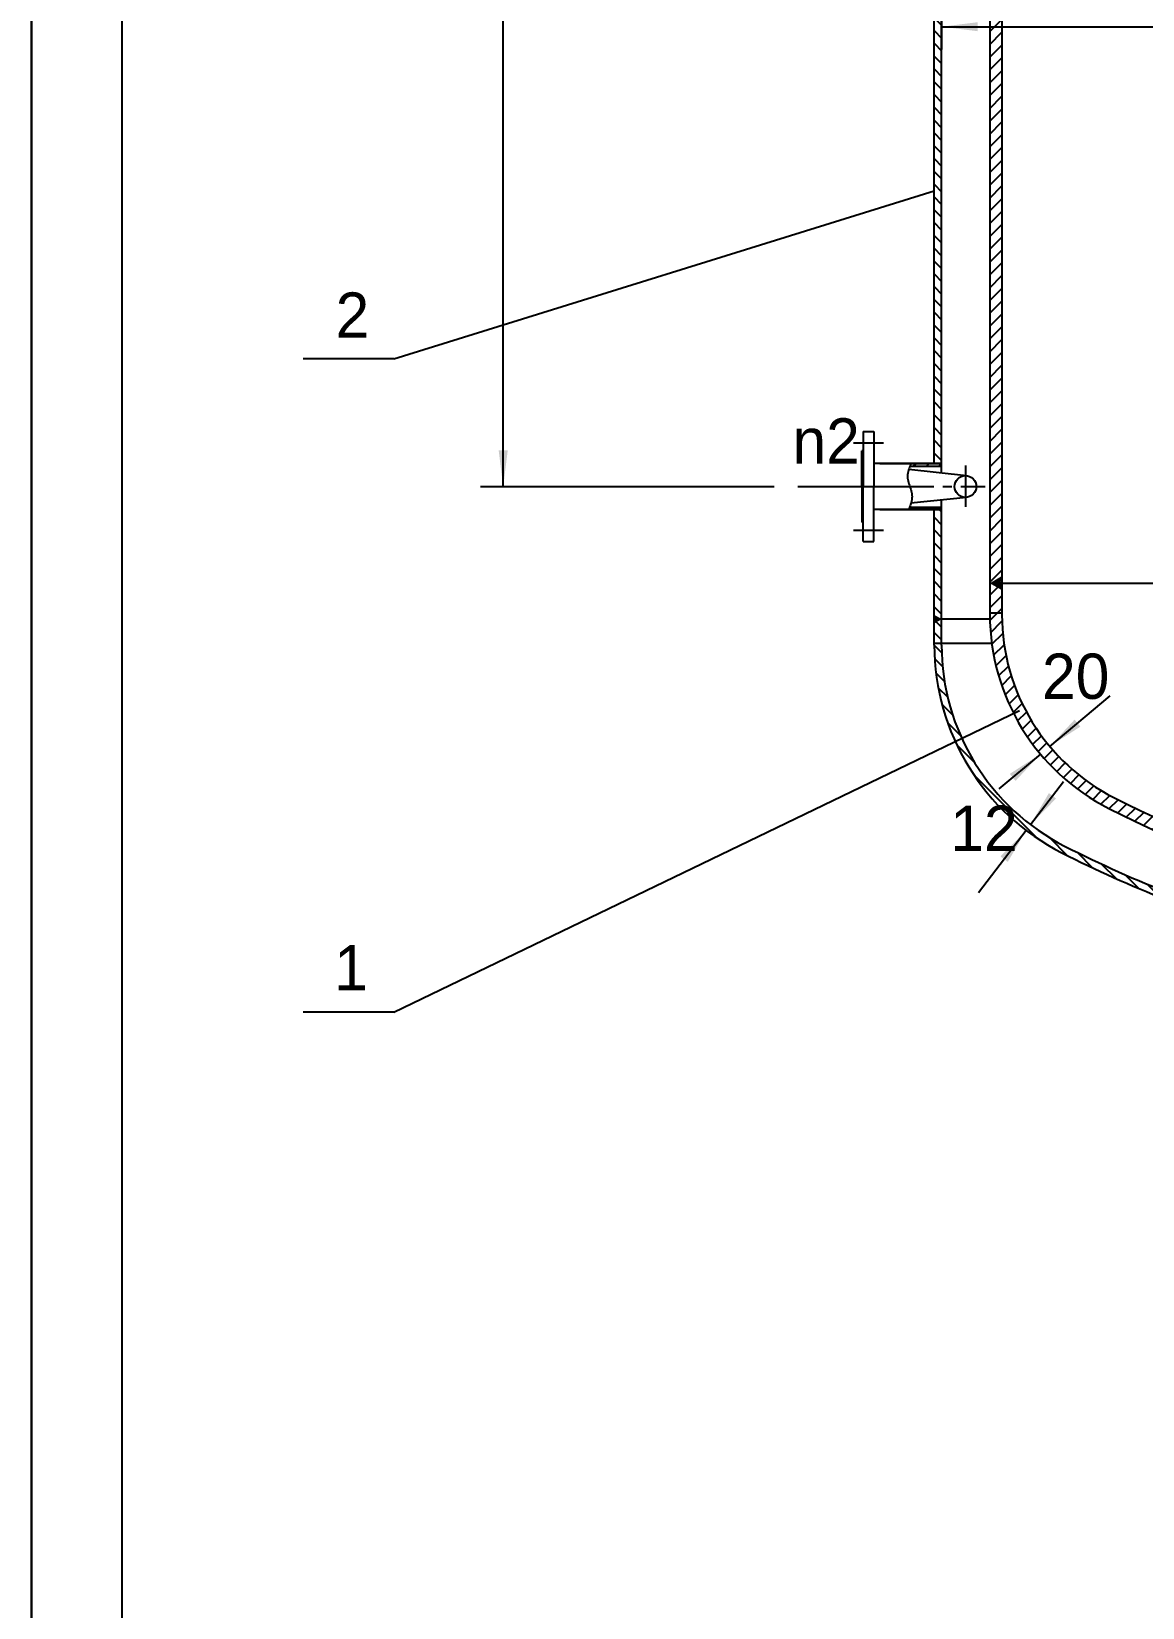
# Model space of a CAD drawing. Extents: x -33 to 587, y -220 to 621.
# Drawn here: x -32.8 to 89.9, y 109.7 to 283.7 of the extents above; entities that cross this region are included whole.
import ezdxf

# ---------------------------------------------------------------- set-up
doc = ezdxf.new("R2010")
doc.units = 0
doc.linetypes.add('DASHDOT', pattern=[18, 15, -1, 1, -1])
doc.layers.get('0').update_dxf_attribs({"linetype": 'CONTINUOUS'})
doc.layers.add('1', color=7, linetype='CONTINUOUS')
doc.layers.add('2', color=94, linetype='DASHDOT')
doc.styles.get("Standard").update_dxf_attribs({"font": 'isocp.shx', "width": 0.707, "bigfont": 'hztxt.shx'})
doc.styles.add('STYLE1', font='cadt_en.shx', dxfattribs={"width": 0.799282, "bigfont": 'cadt_hz.shx'})
doc.styles.add('STYLE10', font='cadt_en.shx', dxfattribs={"width": 1.085751, "bigfont": 'cadt_hz.shx'})
doc.dimstyles.get("Standard").update_dxf_attribs({"dimtxt": 3.5, "dimasz": 4, "dimexe": 2, "dimexo": 0, "dimgap": 1, "dimtad": 1, "dimtoh": 1, "dimdec": 4, "dimzin": 0, "dimtxsty": 'STANDARD', "dimcen": 0, "dimazin": 3, "dimtfac": 1, "dimtdec": 4, "dimtmove": 0, "dimatfit": 3, "dimtolj": 1, "dimtzin": 0})

# ---------------------------------------------------------------- blocks, each defined once
blk = doc.blocks.new('*U71')
at = {"layer": '1'}
for p, q in [((67.05, 219.13), (66.93, 219)), ((67.33, 218.71), (66.93, 219.12)), ((67.23, 219.02), (66.93, 218.72)), ((67.16, 218.61), (66.93, 218.84)), ((66.98, 218.51), (66.93, 218.56)), ((67.41, 218.92), (67.03, 218.53, 1)), ((67.51, 218.82), (67.41, 218.92))]:
    blk.add_line(p, q, dxfattribs=at)
blk = doc.blocks.new('*U72')
at = {"layer": '1'}
for p, q in [((73.34, 222.87), (73.3, 222.83)), ((73.54, 222.69), (73.35, 222.88)), ((74.01, 223.26), (73.48, 222.73)), ((74.21, 222.3), (73.53, 222.98)), ((74.39, 223.36), (73.66, 222.62)), ((74.39, 222.4), (73.71, 223.08)), ((74.39, 223.07), (73.84, 222.52)), ((74.39, 222.69), (73.89, 223.19)), ((74.39, 222.79), (74.02, 222.41)), ((74.39, 222.97), (74.07, 223.29)), ((74.39, 223.25), (74.25, 223.4)), ((74.39, 222.51), (74.2, 222.31)), ((74.39, 222.23), (74.38, 222.21, 1))]:
    blk.add_line(p, q, dxfattribs=at)
blk = doc.blocks.new('*U82')
for p, q in [((64.01, 234.96), (63.98, 234.78)), ((64.04, 235.14), (64.01, 234.96)), ((64.09, 235.32), (64.04, 235.14)), ((64.14, 235.49), (64.09, 235.32)), ((64.19, 235.65), (64.14, 235.49)), ((64.25, 235.8), (64.19, 235.65)), ((64.3, 235.93), (64.25, 235.8)), ((64.34, 236.04), (64.3, 235.93, 1)), ((63.98, 234.78), (63.98, 234.61)), ((63.98, 234.61), (63.98, 234.44)), ((63.98, 234.44), (64.01, 234.28)), ((64.01, 234.28), (64.04, 234.12)), ((64.04, 234.12), (64.08, 233.96)), ((64.08, 233.96), (64.12, 233.81)), ((64.12, 233.81), (64.17, 233.66)), ((64.17, 233.66), (64.22, 233.5)), ((64.22, 233.5), (64.27, 233.35)), ((64.27, 233.35), (64.32, 233.2)), ((64.31, 231.52), (64.25, 231.36)), ((64.36, 231.69), (64.31, 231.52)), ((64.32, 233.2), (64.37, 233.04)), ((64.4, 231.87), (64.36, 231.69)), ((64.37, 233.04), (64.41, 232.88)), ((64.44, 232.04), (64.4, 231.87)), ((64.41, 232.88), (64.44, 232.72)), ((64.44, 232.72), (64.46, 232.56)), ((64.46, 232.22), (64.44, 232.04)), ((64.46, 232.56), (64.47, 232.39)), ((64.47, 232.39), (64.46, 232.22)), ((64.14, 231.08), (64.1, 230.97)), ((64.2, 231.21), (64.14, 231.08)), ((64.25, 231.36), (64.2, 231.21))]:
    blk.add_line(p, q)
blk = doc.blocks.new('*U83')
for p, q in [((64.01, 234.96), (63.98, 234.78)), ((64.04, 235.14), (64.01, 234.96)), ((64.09, 235.32), (64.04, 235.14)), ((64.14, 235.49), (64.09, 235.32)), ((64.19, 235.65), (64.14, 235.49)), ((64.25, 235.8), (64.19, 235.65)), ((64.3, 235.93), (64.25, 235.8)), ((64.34, 236.04), (64.3, 235.93, 1)), ((63.98, 234.78), (63.98, 234.61)), ((63.98, 234.61), (63.98, 234.44)), ((63.98, 234.44), (64.01, 234.28)), ((64.01, 234.28), (64.04, 234.12)), ((64.04, 234.12), (64.08, 233.96)), ((64.08, 233.96), (64.12, 233.81)), ((64.12, 233.81), (64.17, 233.66)), ((64.17, 233.66), (64.22, 233.5)), ((64.22, 233.5), (64.27, 233.35)), ((64.27, 233.35), (64.32, 233.2)), ((64.31, 231.52), (64.25, 231.36)), ((64.36, 231.69), (64.31, 231.52)), ((64.32, 233.2), (64.37, 233.04)), ((64.4, 231.87), (64.36, 231.69)), ((64.37, 233.04), (64.41, 232.88)), ((64.44, 232.04), (64.4, 231.87)), ((64.41, 232.88), (64.44, 232.72)), ((64.44, 232.72), (64.46, 232.56)), ((64.46, 232.22), (64.44, 232.04)), ((64.46, 232.56), (64.47, 232.39)), ((64.47, 232.39), (64.46, 232.22)), ((64.14, 231.08), (64.1, 230.97)), ((64.2, 231.21), (64.14, 231.08)), ((64.25, 231.36), (64.2, 231.21))]:
    blk.add_line(p, q)
blk = doc.blocks.new('*U102')
for p, q in [((73.06, 310.62), (74.17, 311.73)), ((73.06, 309.2), (74.39, 310.54)), ((73.06, 307.79), (74.39, 309.12)), ((73.06, 306.37), (74.39, 307.71)), ((73.06, 304.96), (74.39, 306.29)), ((73.06, 303.55), (74.39, 304.88)), ((73.06, 302.13), (74.39, 303.47)), ((73.06, 300.72), (74.39, 302.05)), ((73.06, 299.3), (74.39, 300.64)), ((73.06, 297.89), (74.39, 299.22)), ((73.06, 296.47), (74.39, 297.81)), ((73.06, 295.06), (74.39, 296.39)), ((73.06, 293.65), (74.39, 294.98)), ((73.06, 292.23), (74.39, 293.57)), ((73.06, 290.82), (74.39, 292.15)), ((73.06, 289.4), (74.39, 290.74)), ((73.06, 287.99), (74.39, 289.32)), ((73.06, 286.58), (74.39, 287.91)), ((73.06, 285.16), (74.39, 286.49)), ((73.06, 283.75), (74.39, 285.08)), ((73.06, 282.33), (74.39, 283.67)), ((73.06, 280.92), (74.39, 282.25)), ((73.06, 279.5), (74.39, 280.84)), ((73.06, 278.09), (74.39, 279.42)), ((73.06, 276.68), (74.39, 278.01)), ((73.06, 275.26), (74.39, 276.6)), ((73.06, 273.85), (74.39, 275.18)), ((73.06, 272.43), (74.39, 273.77)), ((73.06, 271.02), (74.39, 272.35)), ((73.06, 269.6), (74.39, 270.94)), ((73.06, 268.19), (74.39, 269.52)), ((73.06, 266.78), (74.39, 268.11)), ((73.06, 265.36), (74.39, 266.7)), ((73.06, 263.95), (74.39, 265.28)), ((73.06, 262.53), (74.39, 263.87)), ((73.06, 261.12), (74.39, 262.45)), ((73.06, 259.71), (74.39, 261.04)), ((73.06, 258.29), (74.39, 259.62)), ((73.06, 256.88), (74.39, 258.21)), ((73.06, 255.46), (74.39, 256.8)), ((73.06, 254.05), (74.39, 255.38)), ((73.06, 252.63), (74.39, 253.97)), ((73.06, 251.22), (74.39, 252.55)), ((73.06, 249.81), (74.39, 251.14)), ((73.06, 248.39), (74.39, 249.73)), ((73.06, 246.98), (74.39, 248.31)), ((73.06, 245.56), (74.39, 246.9)), ((73.06, 244.15), (74.39, 245.48)), ((73.06, 242.73), (74.39, 244.07)), ((73.06, 241.32), (74.39, 242.65)), ((73.06, 239.91), (74.39, 241.24)), ((73.06, 238.49), (74.39, 239.83)), ((73.06, 237.08), (74.39, 238.41)), ((73.06, 235.66), (74.39, 237)), ((73.06, 234.25), (74.39, 235.58)), ((73.06, 232.84), (74.39, 234.17)), ((73.06, 231.42), (74.39, 232.75)), ((73.06, 230.01), (74.39, 231.34)), ((73.06, 228.59), (74.39, 229.93)), ((73.06, 227.18), (74.39, 228.51)), ((73.06, 225.76), (74.39, 227.1)), ((73.06, 224.35), (74.39, 225.68)), ((73.06, 222.94), (74.39, 224.27, 1))]:
    blk.add_line(p, q)
blk = doc.blocks.new('*U103')
for p, q in [((73.06, 221.52), (73.98, 222.44)), ((73.06, 220.11), (74.39, 221.44)), ((73.07, 218.7), (74.39, 220.03)), ((73.14, 217.36), (74.4, 218.62)), ((73.28, 216.09), (74.49, 217.29)), ((73.48, 214.87), (74.64, 216.03)), ((73.73, 213.71), (74.85, 214.83)), ((74.03, 212.59), (75.11, 213.68)), ((74.37, 211.52), (75.43, 212.58)), ((74.76, 210.49), (75.79, 211.52)), ((75.18, 209.5), (76.19, 210.51)), ((75.63, 208.54), (76.63, 209.53)), ((76.13, 207.62), (77.11, 208.6)), ((76.65, 206.73), (77.62, 207.7)), ((77.21, 205.87), (78.17, 206.83)), ((77.79, 205.04), (78.75, 205.99)), ((78.41, 204.25), (79.36, 205.19)), ((79.06, 203.48), (80, 204.42)), ((79.74, 202.74), (80.68, 203.68)), ((80.44, 202.04), (81.39, 202.98)), ((81.18, 201.36), (82.12, 202.3)), ((81.95, 200.71), (82.89, 201.66)), ((82.74, 200.09), (83.69, 201.04)), ((83.57, 199.5), (84.53, 200.46)), ((84.43, 198.95), (85.4, 199.92)), ((85.32, 198.42), (86.3, 199.4)), ((86.24, 197.93), (87.23, 198.92)), ((87.18, 197.46), (88.18, 198.45)), ((88.13, 197), (89.13, 197.99)), ((89.09, 196.54), (90.09, 197.54)), ((90.05, 196.09), (91.05, 197.09)), ((91.02, 195.64), (92.03, 196.65)), ((92, 195.2), (93.01, 196.21)), ((92.98, 194.77), (93.99, 195.79)), ((93.97, 194.35), (94.99, 195.37)), ((94.97, 193.94), (95.99, 194.96)), ((95.98, 193.53), (97, 194.55)), ((96.99, 193.13), (98.02, 194.16)), ((98.01, 192.73), (99.05, 193.77)), ((99.04, 192.35), (100.08, 193.39)), ((100.08, 191.97), (101.12, 193.01)), ((101.12, 191.6), (102.17, 192.65)), ((102.18, 191.24), (103.23, 192.29)), ((103.24, 190.89), (104.29, 191.94)), ((104.31, 190.54), (105.37, 191.6)), ((105.38, 190.21), (106.45, 191.27)), ((106.47, 189.88), (107.54, 190.95)), ((107.56, 189.56), (108.64, 190.63)), ((108.67, 189.25), (109.75, 190.33)), ((109.78, 188.94), (110.87, 190.03)), ((110.9, 188.65), (111.99, 189.75)), ((112.03, 188.37), (113.13, 189.47)), ((113.17, 188.09), (114.28, 189.2)), ((114.32, 187.83), (115.43, 188.94)), ((115.48, 187.57), (116.6, 188.69)), ((116.64, 187.32), (117.77, 188.45)), ((117.82, 187.09), (118.96, 188.22)), ((119.01, 186.86), (120.15, 188.01)), ((120.21, 186.65), (121.36, 187.8)), ((121.42, 186.44), (122.58, 187.6)), ((122.64, 186.25), (123.81, 187.42)), ((123.87, 186.07), (125.05, 187.24)), ((125.11, 185.89), (126.3, 187.08)), ((126.37, 185.73), (127.57, 186.93)), ((127.63, 185.59), (128.84, 186.8)), ((128.91, 185.45), (130.13, 186.67)), ((130.2, 185.33), (131.43, 186.56)), ((131.51, 185.22), (132.75, 186.46)), ((132.83, 185.12), (134.08, 186.37)), ((134.16, 185.04), (135.41, 186.29)), ((135.48, 184.95), (136.42, 185.88)), ((136.24, 184.29), (137.09, 185.14)), ((137.29, 183.93), (137.39, 184.03, 1))]:
    blk.add_line(p, q)
blk = doc.blocks.new('*U122')
for p, q in [((67.73, 290.1), (66.93, 290.9)), ((66.93, 289.49), (67.73, 288.69)), ((66.93, 288.07), (67.73, 287.27)), ((66.93, 286.66), (67.73, 285.86)), ((66.93, 285.24), (67.73, 284.44)), ((66.93, 283.83), (67.73, 283.03)), ((66.93, 282.41), (67.73, 281.61)), ((66.93, 281), (67.73, 280.2)), ((66.93, 279.59), (67.73, 278.79)), ((66.93, 278.17), (67.73, 277.37)), ((66.93, 276.76), (67.73, 275.96)), ((66.93, 275.34), (67.73, 274.54)), ((66.93, 273.93), (67.73, 273.13)), ((66.93, 272.52), (67.73, 271.72)), ((66.93, 271.1), (67.73, 270.3)), ((66.93, 269.69), (67.73, 268.89)), ((67.73, 267.47), (66.93, 268.27)), ((66.93, 266.86), (67.73, 266.06)), ((67.73, 264.64), (66.93, 265.44)), ((66.93, 264.03), (67.73, 263.23)), ((67.73, 261.82), (66.93, 262.62)), ((67.73, 260.4), (66.93, 261.2)), ((67.73, 258.99), (66.93, 259.79)), ((67.73, 257.57), (66.93, 258.37)), ((66.93, 256.96), (67.73, 256.16)), ((66.93, 255.54), (67.73, 254.74)), ((66.93, 254.13), (67.73, 253.33)), ((66.93, 252.72), (67.73, 251.92)), ((66.93, 251.3), (67.73, 250.5)), ((66.93, 249.89), (67.73, 249.09)), ((66.93, 248.47), (67.73, 247.67)), ((66.93, 247.06), (67.73, 246.26)), ((66.93, 245.65), (67.73, 244.85)), ((66.93, 244.23), (67.73, 243.43)), ((66.93, 242.82), (67.73, 242.02)), ((67.73, 240.6), (66.93, 241.4)), ((66.93, 239.99), (67.73, 239.19)), ((67.73, 237.77), (66.93, 238.57)), ((66.93, 237.16), (67.73, 236.36, 1))]:
    blk.add_line(p, q)
blk = doc.blocks.new('*U123')
for p, q in [((66.93, 230.09), (67.73, 229.29)), ((67.46, 230.97), (67.73, 230.7)), ((66.93, 228.67), (67.73, 227.87)), ((66.93, 227.26), (67.73, 226.46)), ((66.93, 225.85), (67.73, 225.05)), ((67.73, 223.63), (66.93, 224.43)), ((66.93, 223.02), (67.73, 222.22)), ((67.73, 220.8), (66.93, 221.6)), ((66.93, 220.19), (67.73, 219.39)), ((67.73, 217.98), (67.11, 218.59)), ((67.73, 216.56), (66.93, 217.36)), ((67.74, 215.13), (66.93, 215.95)), ((67.84, 213.62), (66.97, 214.49)), ((68.05, 211.99), (67.11, 212.93)), ((67.37, 211.26), (68.41, 210.23)), ((68.96, 208.26), (67.78, 209.44)), ((68.41, 207.39), (69.84, 205.97, 1))]:
    blk.add_line(p, q)
blk = doc.blocks.new('*U124')
for p, q in [((69.41, 204.98), (71.38, 203.01)), ((71.26, 201.72), (78.37, 194.6, 1)), ((79.66, 194.73), (81.65, 192.73)), ((82.69, 193.11), (84.41, 191.4)), ((85.4, 191.81), (87.02, 190.2)), ((87.98, 190.65), (89.51, 189.12)), ((90.45, 189.59), (91.91, 188.14)), ((92.82, 188.63), (94.22, 187.24)), ((95.11, 187.76), (96.45, 186.42)), ((97.33, 186.96), (98.62, 185.67)), ((99.47, 186.23), (100.72, 184.98)), ((102.77, 184.35), (101.56, 185.55)), ((103.6, 184.93), (104.53, 184))]:
    blk.add_line(p, q)
blk = doc.blocks.new('*D135')
for p, q in [((67.73, 292.02), (67.73, 281.78)), ((214.39, 216), (214.39, 286.78)), ((67.73, 284.28), (214.39, 284.28))]:
    blk.add_line(p, q)
for points in [[(67.73, 284.28), (71.73, 284.78), (71.73, 283.78)], [(214.39, 284.28), (210.39, 283.78), (210.39, 284.78)]]:
    blk.add_solid(points)
at = {"insert": (145.71, 285.71), "char_height": 5, "attachment_point": 7, "style": 'STYLE10'}
blk.add_mtext('%%c2200', dxfattribs=at)
blk = doc.blocks.new('*U139')
blk.add_line((79.67, 204.81), (86.36, 210.4))
blk.add_solid([(79.67, 204.81), (82.42, 207.76), (83.06, 206.99)])
blk = doc.blocks.new('*U140')
blk.add_line((78.65, 203.95), (74.05, 200.11))
blk.add_solid([(78.65, 203.95), (75.9, 201), (75.26, 201.77)])
blk = doc.blocks.new('*U141')
blk.add_line((77.55, 196.17), (81.19, 200.94))
blk.add_solid([(77.55, 196.17), (79.58, 199.65), (80.37, 199.05)])
blk = doc.blocks.new('*U142')
blk.add_line((77.07, 195.53), (71.82, 188.65))
blk.add_solid([(77.07, 195.53), (75.04, 192.05), (74.24, 192.65)])
blk = doc.blocks.new('*U150')
for p, q in [((64.68, 235.77), (64.95, 236.04)), ((66.09, 235.77), (66.36, 236.04)), ((67.51, 235.77), (67.73, 235.99)), ((64.12, 230.97), (64.39, 231.24)), ((65.54, 230.97), (65.8, 231.24)), ((66.95, 230.97), (67.22, 231.24, 1))]:
    blk.add_line(p, q)
blk = doc.blocks.new('*D243')
for p, q in [((107.42, 406.84), (16.82, 406.84)), ((19.32, 233.5), (19.32, 406.84)), ((16.82, 233.5), (49.23, 233.5, 1))]:
    blk.add_line(p, q)
for points in [[(19.32, 406.84), (19.82, 402.84), (18.82, 402.84)], [(19.32, 233.5), (18.82, 237.5), (19.82, 237.5)]]:
    blk.add_solid(points)
at = {"style": 'STYLE1'}
blk.add_text('2600', height=5, rotation=90, dxfattribs=at).set_placement((16.23, 314.63))

msp = doc.modelspace()

# ---------------------------------------------------------------- linework, layer by layer
for p, q in [((-32.77011, -220.16859), (-32.77011, 620.83141)), ((-32.77011, 620.83141), (-32.77011, -220.16859, 1)), ((7.23944, 247.5896), (66.92452, 266.16158, 1)), ((7.23944, 175.46865), (76.32477, 208.75933))]:
    msp.add_line(p, q)
at = {"layer": '1'}
for p, q in [((-22.77011, -210.16859), (-22.77011, 595.83141)), ((73.05944, 366.32095), (73.05944, 219.35444, 6.28319)), ((74.39284, 366.32452), (74.39284, 219.35088)), ((66.92644, 236.0357), (66.92644, 290.9727)), ((67.72644, 234.98732), (67.72644, 292.02108)), ((7.23944, 247.5896), (-2.76056, 247.5896, 1)), ((59.05944, 239.5687), (60.25944, 239.5687)), ((59.05944, 239.5687), (59.05944, 233.5027)), ((59.05944, 239.5687), (59.05944, 233.5027)), ((59.05944, 239.5687), (60.25944, 239.5687)), ((60.25944, 239.5687), (60.25944, 233.5027)), ((60.25944, 239.5687), (60.25944, 233.5027)), ((59.05944, 237.4357), (58.92644, 237.4357)), ((58.92644, 233.5027), (58.92644, 237.4357)), ((58.92644, 233.5027), (58.92644, 237.4357)), ((59.05944, 237.4357), (58.92644, 237.4357)), ((67.72644, 236.0357), (60.25944, 236.0357)), ((60.92644, 236.0357), (67.72644, 236.0357)), ((70.48649, 234.69607), (64.10239, 235.36973)), ((70.48649, 234.69607), (64.10239, 235.36973)), ((64.23795, 235.7687), (67.72644, 235.7687)), ((64.23795, 235.7687), (67.72644, 235.7687)), ((58.92644, 233.5027), (58.92644, 229.5697)), ((58.92644, 233.5027), (58.92644, 229.5697)), ((59.05944, 227.4367), (59.05944, 233.5027)), ((59.05944, 227.4367), (59.05944, 233.5027)), ((60.25944, 227.4367), (60.25944, 233.5027)), ((60.25944, 227.4367), (60.25944, 233.5027)), ((70.48649, 232.30932), (64.34886, 231.66167)), ((70.48649, 232.30932), (64.34886, 231.66167)), ((67.72644, 216.00291), (67.72644, 232.01808)), ((67.72644, 230.9697), (60.25944, 230.9697)), ((60.92644, 230.9697), (67.72644, 230.9697)), ((64.2054, 231.2367), (67.72644, 231.2367)), ((64.2054, 231.2367), (67.72644, 231.2367)), ((66.92644, 216.00291), (66.92644, 230.9697)), ((59.05944, 229.5697), (58.92644, 229.5697)), ((59.05944, 229.5697), (58.92644, 229.5697)), ((59.05944, 227.4367), (60.25944, 227.4367)), ((59.05944, 227.4367), (60.25944, 227.4367)), ((73.05944, 222.8377), (137.89278, 222.8377)), ((73.28332, 222.8377), (74.39284, 223.47828)), ((73.28332, 222.8377), (74.39284, 222.19711)), ((67.55191, 218.8387), (66.92644, 219.19982)), ((67.55191, 218.8387), (66.92644, 218.47758)), ((73.06499, 218.8387), (66.92644, 218.8387)), ((7.23944, 175.46865), (-2.76056, 175.46865, 1))]:
    msp.add_line(p, q, dxfattribs=at)
msp.add_circle((70.36056, 233.5027), 1.2, dxfattribs=at)
msp.add_circle((70.36056, 233.5027), 1.2, dxfattribs=at)
for centre, radius, start, end in [((97.05844, 219.35444), 23.999, 180, 243.1230499), ((97.05884, 219.35088), 22.666, 180, 243.1242089), ((92.65944, 216.00291), 25.733, 180, 243.1244963), ((92.65944, 216.00291), 24.933, 180, 243.1244963), ((141.05944, 306.1717), 120, 243.1242089, 267.1891862), ((141.05944, 306.1717), 121.33, 243.1230499, 267.2543283), ((141.05944, 311.5057), 132, 243.1244963, 254.42562), ((141.05944, 311.5057), 132.8, 243.1244963, 254.0321521)]:
    msp.add_arc(centre, radius, start, end, dxfattribs=at)
at = {"layer": '2'}
for p, q in [((58.00266, 238.3357), (61.3202, 238.3357)), ((58.00266, 238.3357), (61.3202, 238.3357)), ((70.36056, 235.8347), (70.36056, 231.25639)), ((70.36056, 235.8347), (70.36056, 231.25639)), ((51.8721, 233.5027), (72.54483, 233.5027)), ((51.8721, 233.5027), (72.54483, 233.5027, 1)), ((58.00266, 228.6697), (61.3202, 228.6697)), ((74.39284, 219.5047), (73.05944, 219.5047)), ((73.27143, 216.1717), (66.92644, 216.1717))]:
    msp.add_line(p, q, dxfattribs=at)

# ---------------------------------------------------------------- block references
for name in ['*D243', '*U102', '*U122', '*U82', '*U83', '*U150', '*U123', '*U72', '*U103', '*U71', '*U139', '*U124', '*U140', '*U141', '*U142']:
    msp.add_blockref(name, (0, 0))

# ---------------------------------------------------------------- texts
at = {"style": 'STYLE1'}
for s, p in [('2', (0.8074, 249.93472)), ('n2', (51.26616, 236.03594)), ('20', (78.82351, 210.05456)), ('12', (68.69351, 193.26056)), ('1', (0.65244, 177.86132))]:
    msp.add_text(s, height=5, dxfattribs=at).set_placement(p)

# ---------------------------------------------------------------- dimensions: what is measured, and where the dimension line sits
dim = msp.add_linear_dim(base=(214.39244, 284.28351), p1=(67.72644, 292.02108), p2=(214.39244, 216.00291), text='%%c2200', dimstyle='STANDARD')
dim.commit()
dim.dimension.update_dxf_attribs({"geometry": '*D135', "text_midpoint": (152.06382, 284.28351)})

doc.saveas('drawing.dxf')
